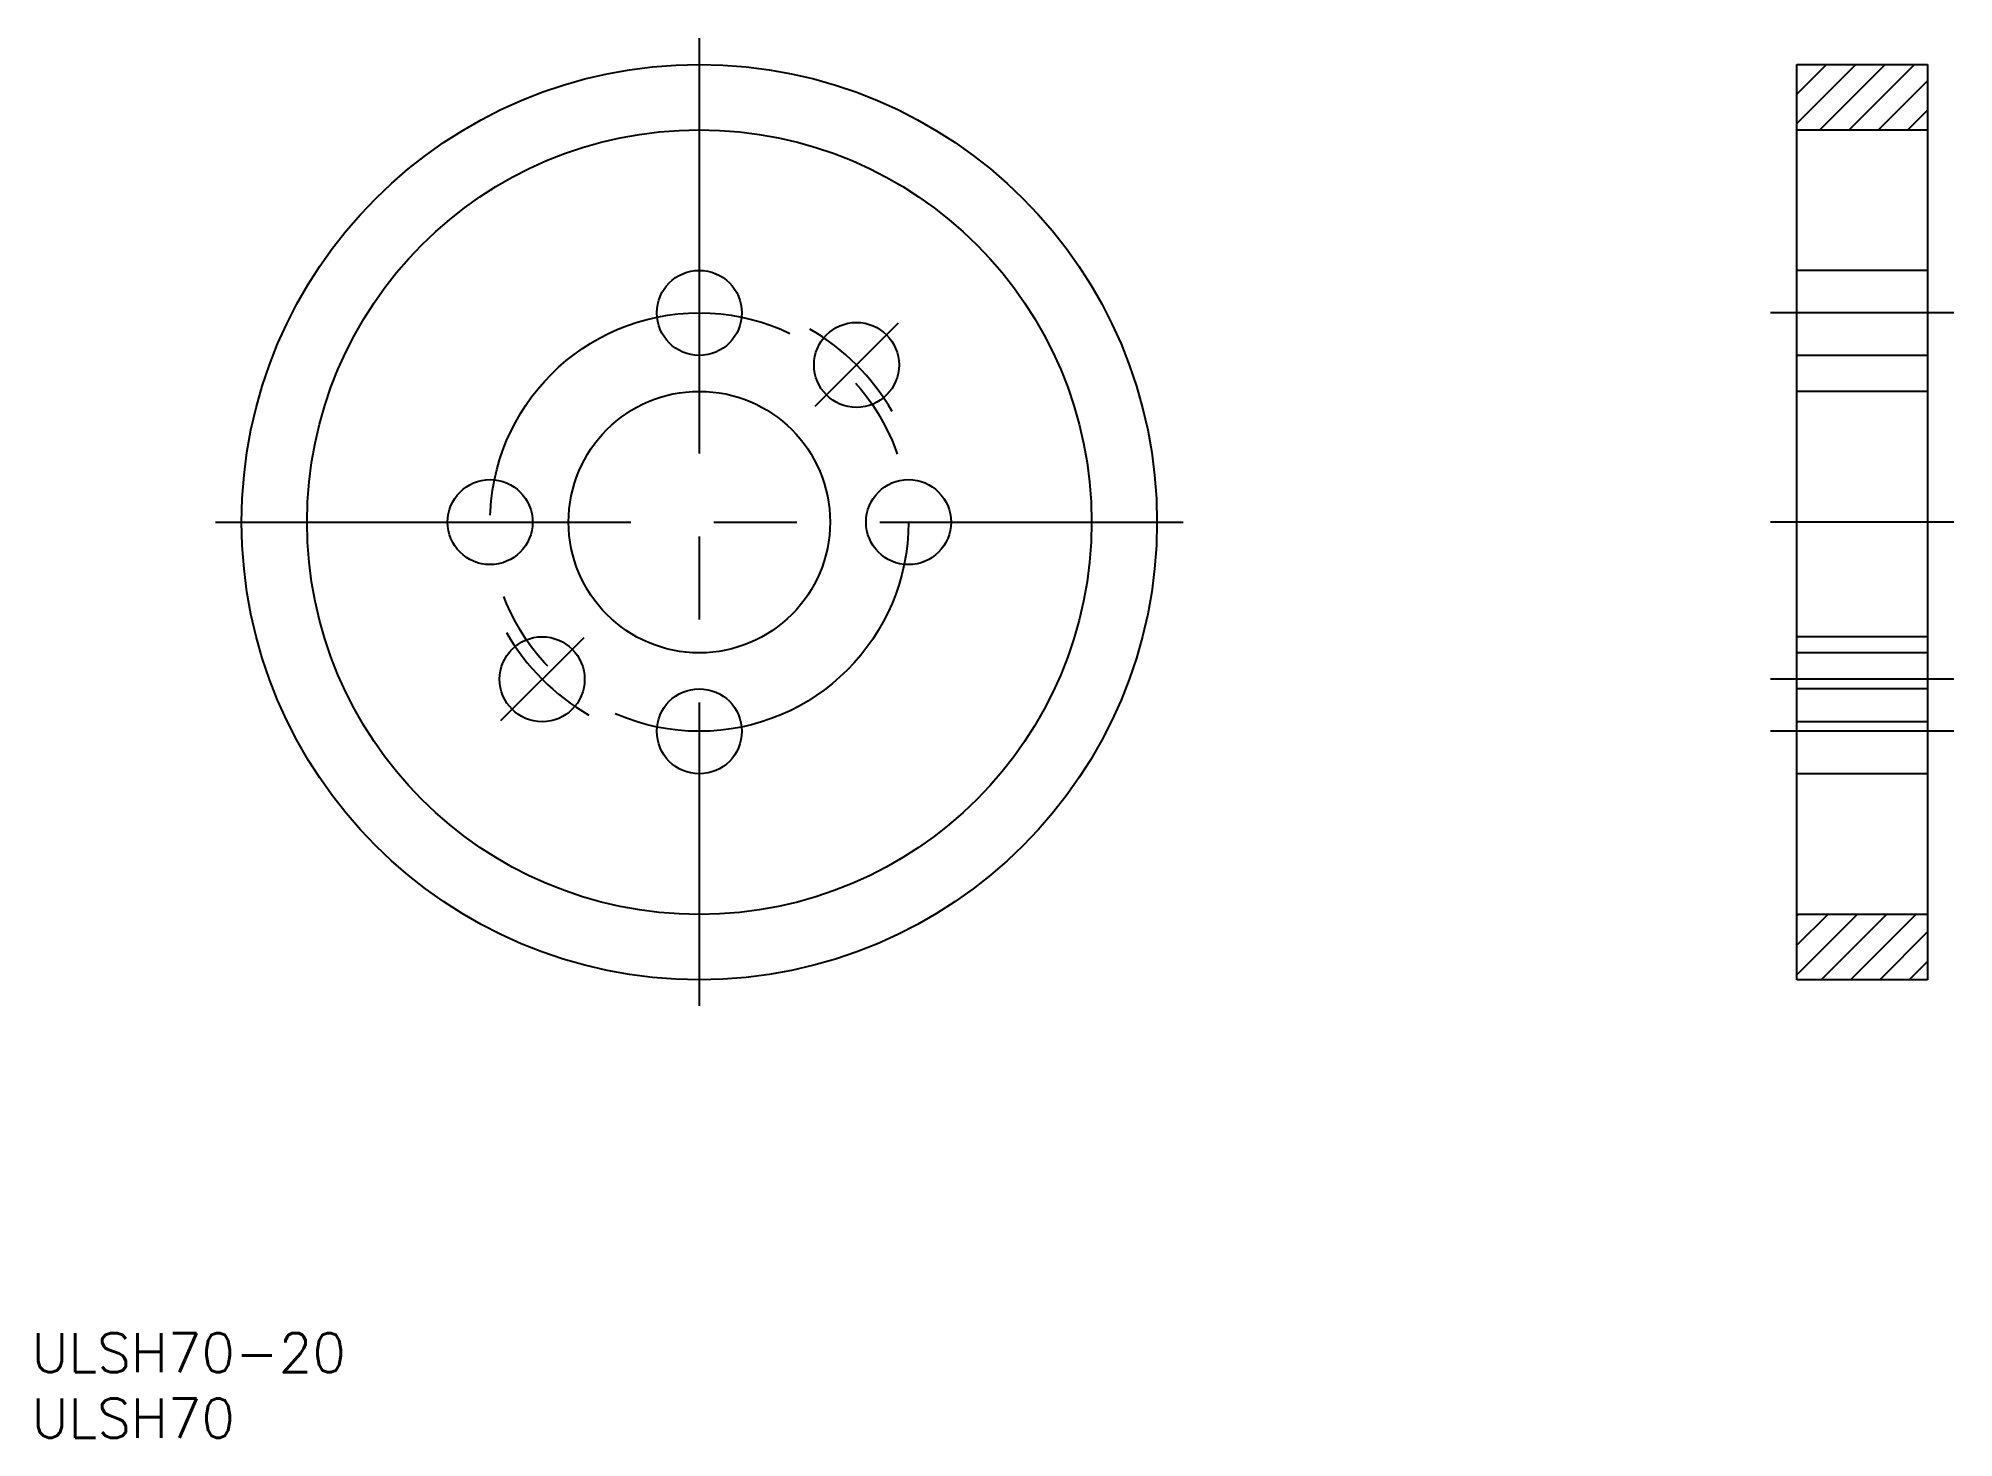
# Model space of a CAD drawing. Extents: x 1 to 147, y 0 to 107.
import ezdxf

# ---------------------------------------------------------------- set-up
doc = ezdxf.new("R2010")
doc.units = 0
doc.linetypes.add('CENTER', pattern=[50.8, 31.75, -6.35, 6.35, -6.35])
doc.linetypes.add('DASHED', pattern=[19.05, 12.7, -6.35])
doc.layers.get('0').update_dxf_attribs({"linetype": 'CONTINUOUS'})
doc.layers.add('CENTER', color=1, linetype='CENTER')
doc.styles.get("Standard").update_dxf_attribs({"font": 'txt.shx', "height": 3, "bigfont": 'bigfont.shx'})

# ---------------------------------------------------------------- blocks, each defined once
blk = doc.blocks.new('*U1')
at = {"color": 7, "linetype": 'CONTINUOUS'}
blk.add_text('ULSH70-20', height=3, dxfattribs=at).set_placement((0, 5))
blk = doc.blocks.new('*U2')
at = {"color": 7, "linetype": 'CONTINUOUS'}
blk.add_text('ULSH70', height=3, dxfattribs=at).set_placement((0, 0))

msp = doc.modelspace()

# ---------------------------------------------------------------- linework, layer by layer
at = {"color": 7, "linetype": 'CONTINUOUS'}
for p, q in [((134.99345, 105.024022), (144.99345, 105.024022)), ((134.99345, 35.024022), (134.99345, 105.024022)), ((144.99345, 105.024022), (144.99345, 35.024022)), ((134.99345, 100.024022), (144.99345, 100.024022)), ((144.99345, 89.274022), (134.99345, 89.274022)), ((144.99345, 82.774022), (134.99345, 82.774022)), ((144.99345, 80.024022), (134.99345, 80.024022)), ((144.99345, 60.024022), (134.99345, 60.024022)), ((144.99345, 57.274022), (134.99345, 57.274022)), ((144.99345, 50.774022), (134.99345, 50.774022)), ((144.99345, 40.024022), (134.99345, 40.024022)), ((144.99345, 35.024022), (134.99345, 35.024022))]:
    msp.add_line(p, q, dxfattribs=at)
at = {"color": 3, "linetype": 'CONTINUOUS'}
for p, q in [((134.99345, 105.008158), (135.009314, 105.024022)), ((134.99345, 102.763094), (137.254378, 105.024022)), ((134.99345, 100.51803), (139.499442, 105.024022)), ((136.744506, 100.024022), (141.744506, 105.024022)), ((138.98957, 100.024022), (143.98957, 105.024022)), ((141.234634, 100.024022), (144.99345, 103.782838)), ((143.479698, 100.024022), (144.99345, 101.537774)), ((134.99345, 39.901301), (135.116171, 40.024022)), ((134.99345, 37.656237), (137.361235, 40.024022)), ((134.99345, 35.411173), (139.606299, 40.024022)), ((136.851363, 35.024022), (141.851363, 40.024022)), ((139.096427, 35.024022), (144.096427, 40.024022)), ((141.341491, 35.024022), (144.99345, 38.675981)), ((143.586555, 35.024022), (144.99345, 36.430917))]:
    msp.add_line(p, q, dxfattribs=at)
at = {"color": 3, "linetype": 'DASHED'}
for p, q in [((144.99345, 61.253207), (134.99345, 61.253207)), ((144.99345, 54.753207), (134.99345, 54.753207))]:
    msp.add_line(p, q, dxfattribs=at)
at = {"color": 7, "linetype": 'CONTINUOUS'}
for centre, radius in [((51.065141, 70.024022), 35), ((51.065141, 70.024022), 30), ((51.065141, 86.024022), 3.25), ((63.085957, 82.044838), 3.25), ((51.065141, 70.024022), 10), ((35.065141, 70.024022), 3.25), ((67.065141, 70.024022), 3.25), ((39.044326, 58.003207), 3.25), ((51.065141, 54.024022), 3.25)]:
    msp.add_circle(centre, radius, dxfattribs=at)
at = {"layer": 'CENTER', "color": 1, "linetype": 'CENTER'}
for p, q in [((51.065141, 107.024022), (51.065141, 33.024022)), ((66.267937, 85.226818), (59.903976, 78.862857)), ((146.99345, 86.024022), (132.99345, 86.024022)), ((14.065141, 70.024022), (88.065141, 70.024022)), ((146.99345, 70.024022), (132.99345, 70.024022)), ((42.226307, 61.185188), (35.862346, 54.821227)), ((146.99345, 58.003207), (132.99345, 58.003207)), ((146.99345, 54.024022), (132.99345, 54.024022))]:
    msp.add_line(p, q, dxfattribs=at)
msp.add_circle((51.065141, 70.024022), 16, dxfattribs=at)
for start, end in [(29.788838, 60.211162), (209.788838, 240.211162)]:
    msp.add_arc((51.065141, 70.024022), 17, start, end, dxfattribs=at)

# ---------------------------------------------------------------- block references
at = {"color": 7, "linetype": 'CONTINUOUS'}
for name in ['*U1', '*U2']:
    msp.add_blockref(name, (0, 0), dxfattribs=at)

doc.saveas('drawing.dxf')
